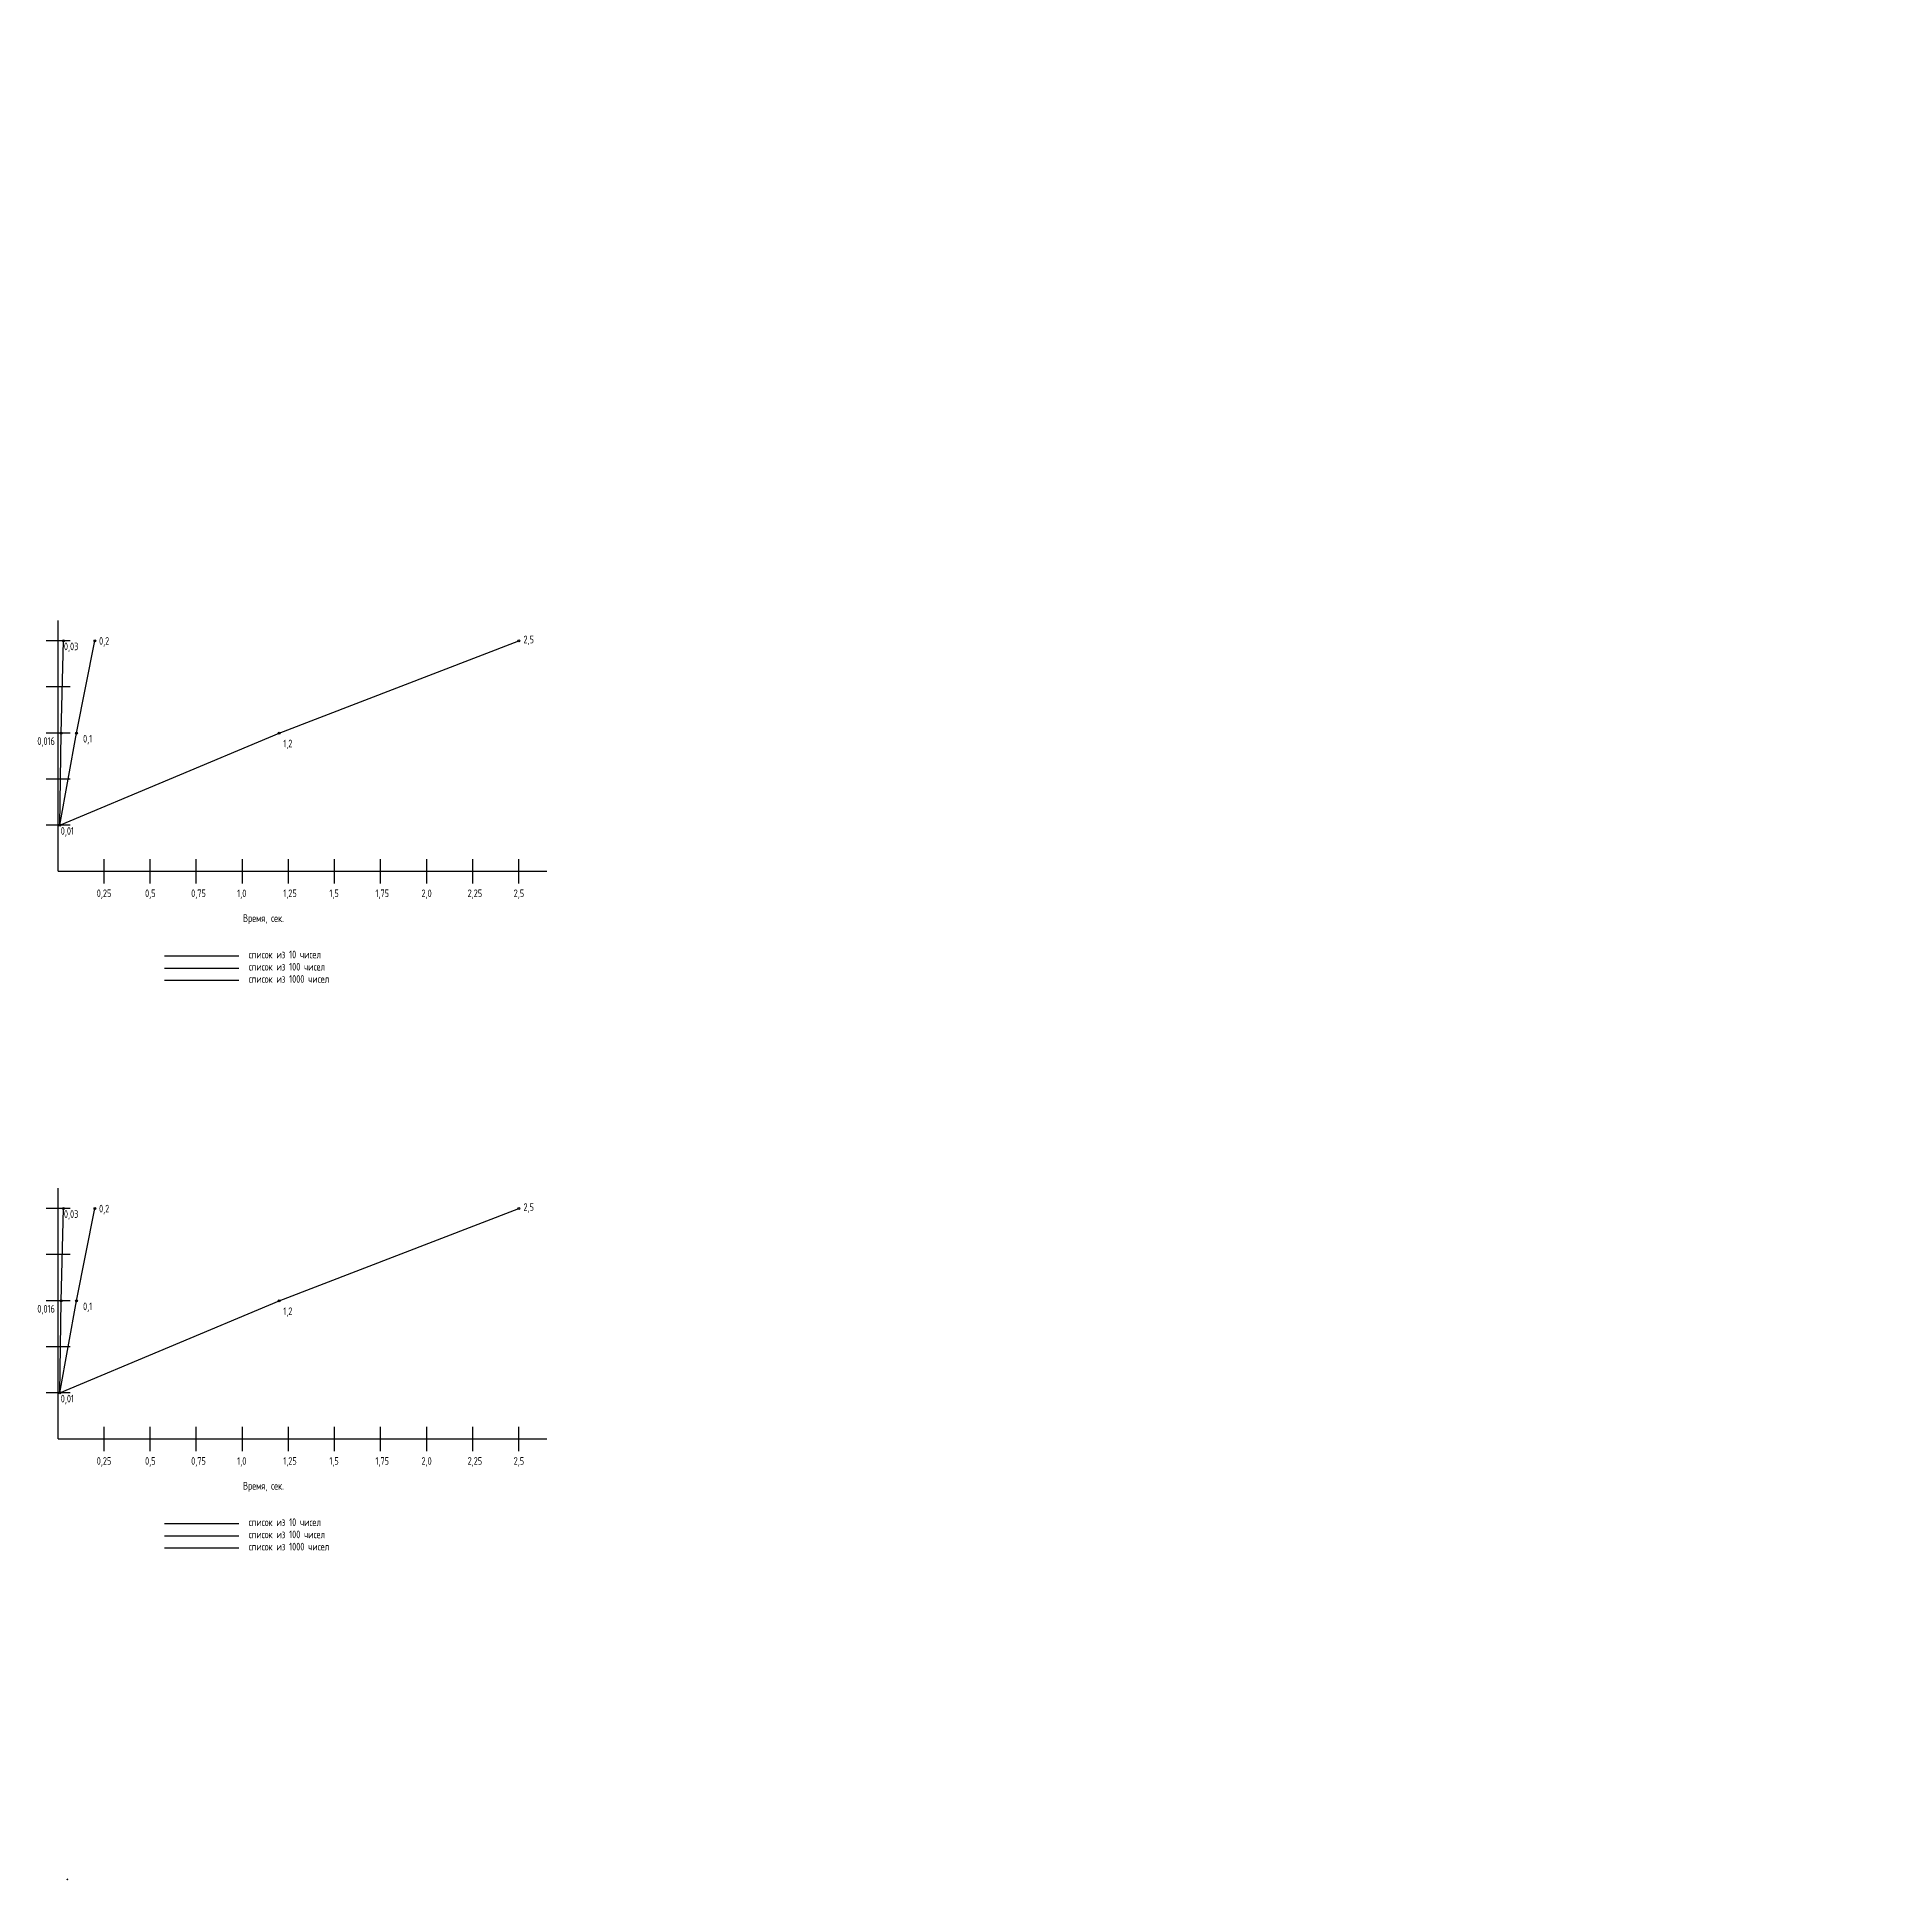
# Model space of a CAD drawing. Header units: millimetres. Extents: x -17305 to 462602, y -329391 to 150516.
# Drawn here: x 220683 to 341642, y -89438 to 30539 of the extents above; entities that cross this region are included whole.
import ezdxf

# ---------------------------------------------------------------- set-up
doc = ezdxf.new("R2010")
doc.units = ezdxf.units.MM
doc.layers.add('ЭС_Узлы', color=250, linetype='Continuous', lineweight=25)
doc.layers.add('ЭС_Электрика', color=5, linetype='Continuous', lineweight=25)
doc.styles.add('geniso', font='geniso.shx', dxfattribs={"width": 0.8})

msp = doc.modelspace()

# ---------------------------------------------------------------- linework, layer by layer
at = {"ltscale": 100}
for points in [[(222648, -89412), (222648, -89402)], [(222648, -89402), (222648, -89402)], [(222649, -89402), (222648, -89402)], [(222648, -89405), (222648, -89405)], [(222649, -89405), (222648, -89405)], [(222648, -89407), (222648, -89407)], [(222649, -89407), (222648, -89407)], [(222648, -89410), (222648, -89410)], [(222649, -89410), (222648, -89410)], [(222648, -89412), (222648, -89411)], [(222648, -89412), (222655, -89412)], [(222649, -89412), (222648, -89412)], [(222648, -89412), (222668, -89412)], [(222649, -89412), (222649, -89412)], [(222649, -89425), (222649, -89437), (222659, -89437)], [(222649, -89425), (222649, -89425)], [(222649, -89427), (222649, -89427)], [(222649, -89433), (222649, -89433)], [(222649, -89434), (222649, -89434)], [(222649, -89437), (222649, -89437)], [(222649, -89437), (222649, -89437)], [(222650, -89437), (222650, -89437)], [(222651, -89412), (222651, -89412)], [(222652, -89412), (222652, -89412)], [(222654, -89412), (222654, -89412)], [(222654, -89437), (222654, -89437)], [(222655, -89412), (222655, -89412)], [(222658, -89412), (222658, -89412)], [(222659, -89437), (222659, -89437)], [(222663, -89412), (222663, -89412)], [(222668, -89412), (222668, -89412)]]:
    msp.add_lwpolyline(points, dxfattribs=at)
msp.add_circle((222649, -89437), 239953, dxfattribs=at)
at = {"color": 2, "ltscale": 100}
for centre in [(222650, -89437), (222654, -89434), (222659, -89427)]:
    msp.add_circle(centre, 0.028, dxfattribs=at)
at = {"color": 4, "ltscale": 100}
for centre in [(222650, -89437), (222654, -89433), (222659, -89425)]:
    msp.add_circle(centre, 0.028, dxfattribs=at)
msp.add_spline([(222650, -89437), (222654, -89433), (222659, -89425)], degree=3, dxfattribs=at)
at = {"color": 2, "ltscale": 100}
msp.add_spline([(222650, -89437), (222654, -89434), (222659, -89427)], degree=3, dxfattribs=at)
at = {"layer": 'ЭС_Узлы', "color": 2}
for points in [[(222649, -89412), (222654, -89410), (222658, -89407), (222663, -89405), (222668, -89402)], [(222653, -89416), (222657, -89416)]]:
    msp.add_lwpolyline(points, dxfattribs=at)
at = {"layer": 'ЭС_Узлы', "color": 3}
msp.add_lwpolyline([(222653, -89417), (222657, -89417)], dxfattribs=at)
at = {"layer": 'ЭС_Узлы', "color": 2}
for centre in [(222649, -89412), (222654, -89410), (222658, -89407), (222663, -89405), (222668, -89402)]:
    msp.add_circle(centre, 0.0879, dxfattribs=at)
at = {"layer": 'ЭС_Узлы', "color": 3}
for centre in [(222651, -89407), (222652, -89405), (222652, -89410), (222655, -89402), (222655, -89412)]:
    msp.add_circle(centre, 0.0879, dxfattribs=at)
msp.add_spline([(222655, -89412), (222652, -89410), (222651, -89407), (222652, -89405), (222655, -89402)], degree=3, dxfattribs=at)
at = {"layer": 'ЭС_Электрика', "color": 3}
for points in [[(222047, -23771), (222047, -7436)], [(222833, -8771), (221261, -8771)], [(222833, -11771), (221261, -11771)], [(222833, -14771), (221261, -14771)], [(222833, -17771), (221261, -17771)], [(222833, -20771), (221261, -20771)], [(222047, -23771), (253862, -23771)], [(225047, -24558), (225047, -22985)], [(228047, -24558), (228047, -22985)], [(231047, -24558), (231047, -22985)], [(234047, -24558), (234047, -22985)], [(237047, -24558), (237047, -22985)], [(240047, -24558), (240047, -22985)], [(243047, -24558), (243047, -22985)], [(246047, -24558), (246047, -22985)], [(249047, -24558), (249047, -22985)], [(252047, -24558), (252047, -22985)], [(222047, -60733), (222047, -44397)], [(222833, -45733), (221261, -45733)], [(222833, -48733), (221261, -48733)], [(222833, -51733), (221261, -51733)], [(222833, -54733), (221261, -54733)], [(222833, -57733), (221261, -57733)], [(225047, -61519), (225047, -59947)], [(228047, -61519), (228047, -59947)], [(231047, -61519), (231047, -59947)], [(234047, -61519), (234047, -59947)], [(237047, -61519), (237047, -59947)], [(240047, -61519), (240047, -59947)], [(243047, -61519), (243047, -59947)], [(246047, -61519), (246047, -59947)], [(249047, -61519), (249047, -59947)], [(252047, -61519), (252047, -59947)], [(222047, -60733), (253862, -60733)]]:
    msp.add_lwpolyline(points, dxfattribs=at)
at = {"layer": 'ЭС_Электрика', "color": 1}
for points in [[(222155, -20771), (222239, -14771), (222407, -8771)], [(228975, -29279), (233819, -29279)], [(222155, -57733), (222239, -51733), (222407, -45733)], [(228975, -66240), (233819, -66240)]]:
    msp.add_lwpolyline(points, dxfattribs=at)
at = {"layer": 'ЭС_Электрика', "color": 5}
for points in [[(222155, -20771), (223247, -14771), (224447, -8771)], [(228975, -30075), (233819, -30075)], [(222155, -57733), (223247, -51733), (224447, -45733)], [(228975, -67036), (233819, -67036)]]:
    msp.add_lwpolyline(points, dxfattribs=at)
at = {"layer": 'ЭС_Электрика', "color": 6}
for points in [[(222155, -20771), (236447, -14771), (252047, -8771)], [(228975, -30871), (233819, -30871)], [(222155, -57733), (236447, -51733), (252047, -45733)], [(228975, -67832), (233819, -67832)]]:
    msp.add_lwpolyline(points, dxfattribs=at)
at = {"layer": 'ЭС_Электрика', "color": 1}
for centre in [(222407, -8771), (222239, -14771), (222155, -20771), (222407, -45733), (222239, -51733), (222155, -57733)]:
    msp.add_circle(centre, 62.3, dxfattribs=at)
at = {"layer": 'ЭС_Электрика', "color": 5}
for centre in [(224447, -8771), (223247, -14771), (224447, -45733), (223247, -51733)]:
    msp.add_circle(centre, 62.3, dxfattribs=at)
at = {"layer": 'ЭС_Электрика', "color": 6}
for centre in [(252047, -8771), (236447, -14771), (252047, -45733), (236447, -51733)]:
    msp.add_circle(centre, 62.3, dxfattribs=at)

# ---------------------------------------------------------------- texts
at = {"layer": 'ЭС_Узлы', "color": 0, "style": 'geniso', "width": 0.8}
for s, height, p in [('2,5', 500, (252347, -8929)), ('0,03', 500, (222425, -9378)), ('0,2', 500, (224714, -9025)), ('0,016', 500, (220694, -15546)), ('0,1', 500, (223673, -15388)), ('1,2', 500, (236710, -15704)), ('0,01', 500, (222220, -21396)), ('0,25', 500, (224564, -25455)), ('0,5', 500, (227710, -25455)), ('0,75', 500, (230710, -25455)), ('1,0', 500, (233710, -25455)), ('1,25', 500, (236710, -25455)), ('1,5', 500, (239710, -25455)), ('1,75', 500, (242710, -25455)), ('2,0', 500, (245710, -25455)), ('2,25', 500, (248710, -25455)), ('2,5', 500, (251710, -25455)), ('Время, сек. ', 500, (234088, -27071)), ('список из 10 чисел', 500, (234461, -29440)), ('список из 100 чисел', 500, (234461, -30236)), ('список из 1000 чисел', 500, (234461, -31032)), ('0,03', 500, (222425, -46339)), ('0,2', 500, (224714, -45986)), ('2,5', 500, (252347, -45890)), ('0,016', 500, (220694, -52507)), ('0,1', 500, (223673, -52349)), ('1,2', 500, (236710, -52666)), ('0,01', 500, (222220, -58357)), ('0,25', 500, (224564, -62416)), ('0,5', 500, (227710, -62416)), ('0,75', 500, (230710, -62416)), ('1,0', 500, (233710, -62416)), ('1,25', 500, (236710, -62416)), ('1,5', 500, (239710, -62416)), ('1,75', 500, (242710, -62416)), ('2,0', 500, (245710, -62416)), ('2,25', 500, (248710, -62416)), ('2,5', 500, (251710, -62416)), ('Время, сек. ', 500, (234088, -64032)), ('список из 10 чисел', 500, (234461, -66402)), ('список из 100 чисел', 500, (234461, -67197)), ('список из 1000 чисел', 500, (234461, -67993)), ('№ элемента списка', 0.5, (222642, -89407)), ('время', 0.5, (222644, -89432)), ('100', 0.5, (222648, -89402)), ('75', 0.5, (222648, -89405)), ('50', 0.5, (222648, -89407)), ('25', 0.5, (222648, -89410)), ('1', 0.5, (222648, -89412)), ('10', 0.5, (222649, -89438)), ('50', 0.5, (222653, -89438)), ('Время', 0.5, (222657, -89415)), ('100', 0.5, (222658, -89438))]:
    msp.add_text(s, height=height, dxfattribs=at).set_placement(p)
at = {"layer": 'ЭС_Узлы', "color": 4, "style": 'geniso', "width": 0.8}
for s, p in [('0,12', (222647, -89426)), ('0,034', (222647, -89434)), ('0,0018', (222647, -89437))]:
    msp.add_text(s, height=0.5, dxfattribs=at).set_placement(p)
at = {"layer": 'ЭС_Узлы', "color": 2, "style": 'geniso', "width": 0.8}
for s, p in [('0,10', (222647, -89428)), ('0,028', (222647, -89434)), ('0,0017', (222647, -89438)), ('0.006', (222648, -89414)), ('Линейный поиск', (222649, -89416)), ('0.055', (222653, -89414)), ('0.1', (222658, -89414)), ('0.15', (222663, -89414)), ('0.2', (222668, -89414))]:
    msp.add_text(s, height=0.5, dxfattribs=at).set_placement(p)
at = {"layer": 'ЭС_Узлы', "color": 3, "style": 'geniso', "width": 0.8}
for s, p in [('Бинарный поиск', (222649, -89417)), ('0.03', (222651, -89414)), ('0.04', (222652, -89414)), ('0.061', (222654, -89414))]:
    msp.add_text(s, height=0.5, dxfattribs=at).set_placement(p)

doc.saveas('drawing.dxf')
